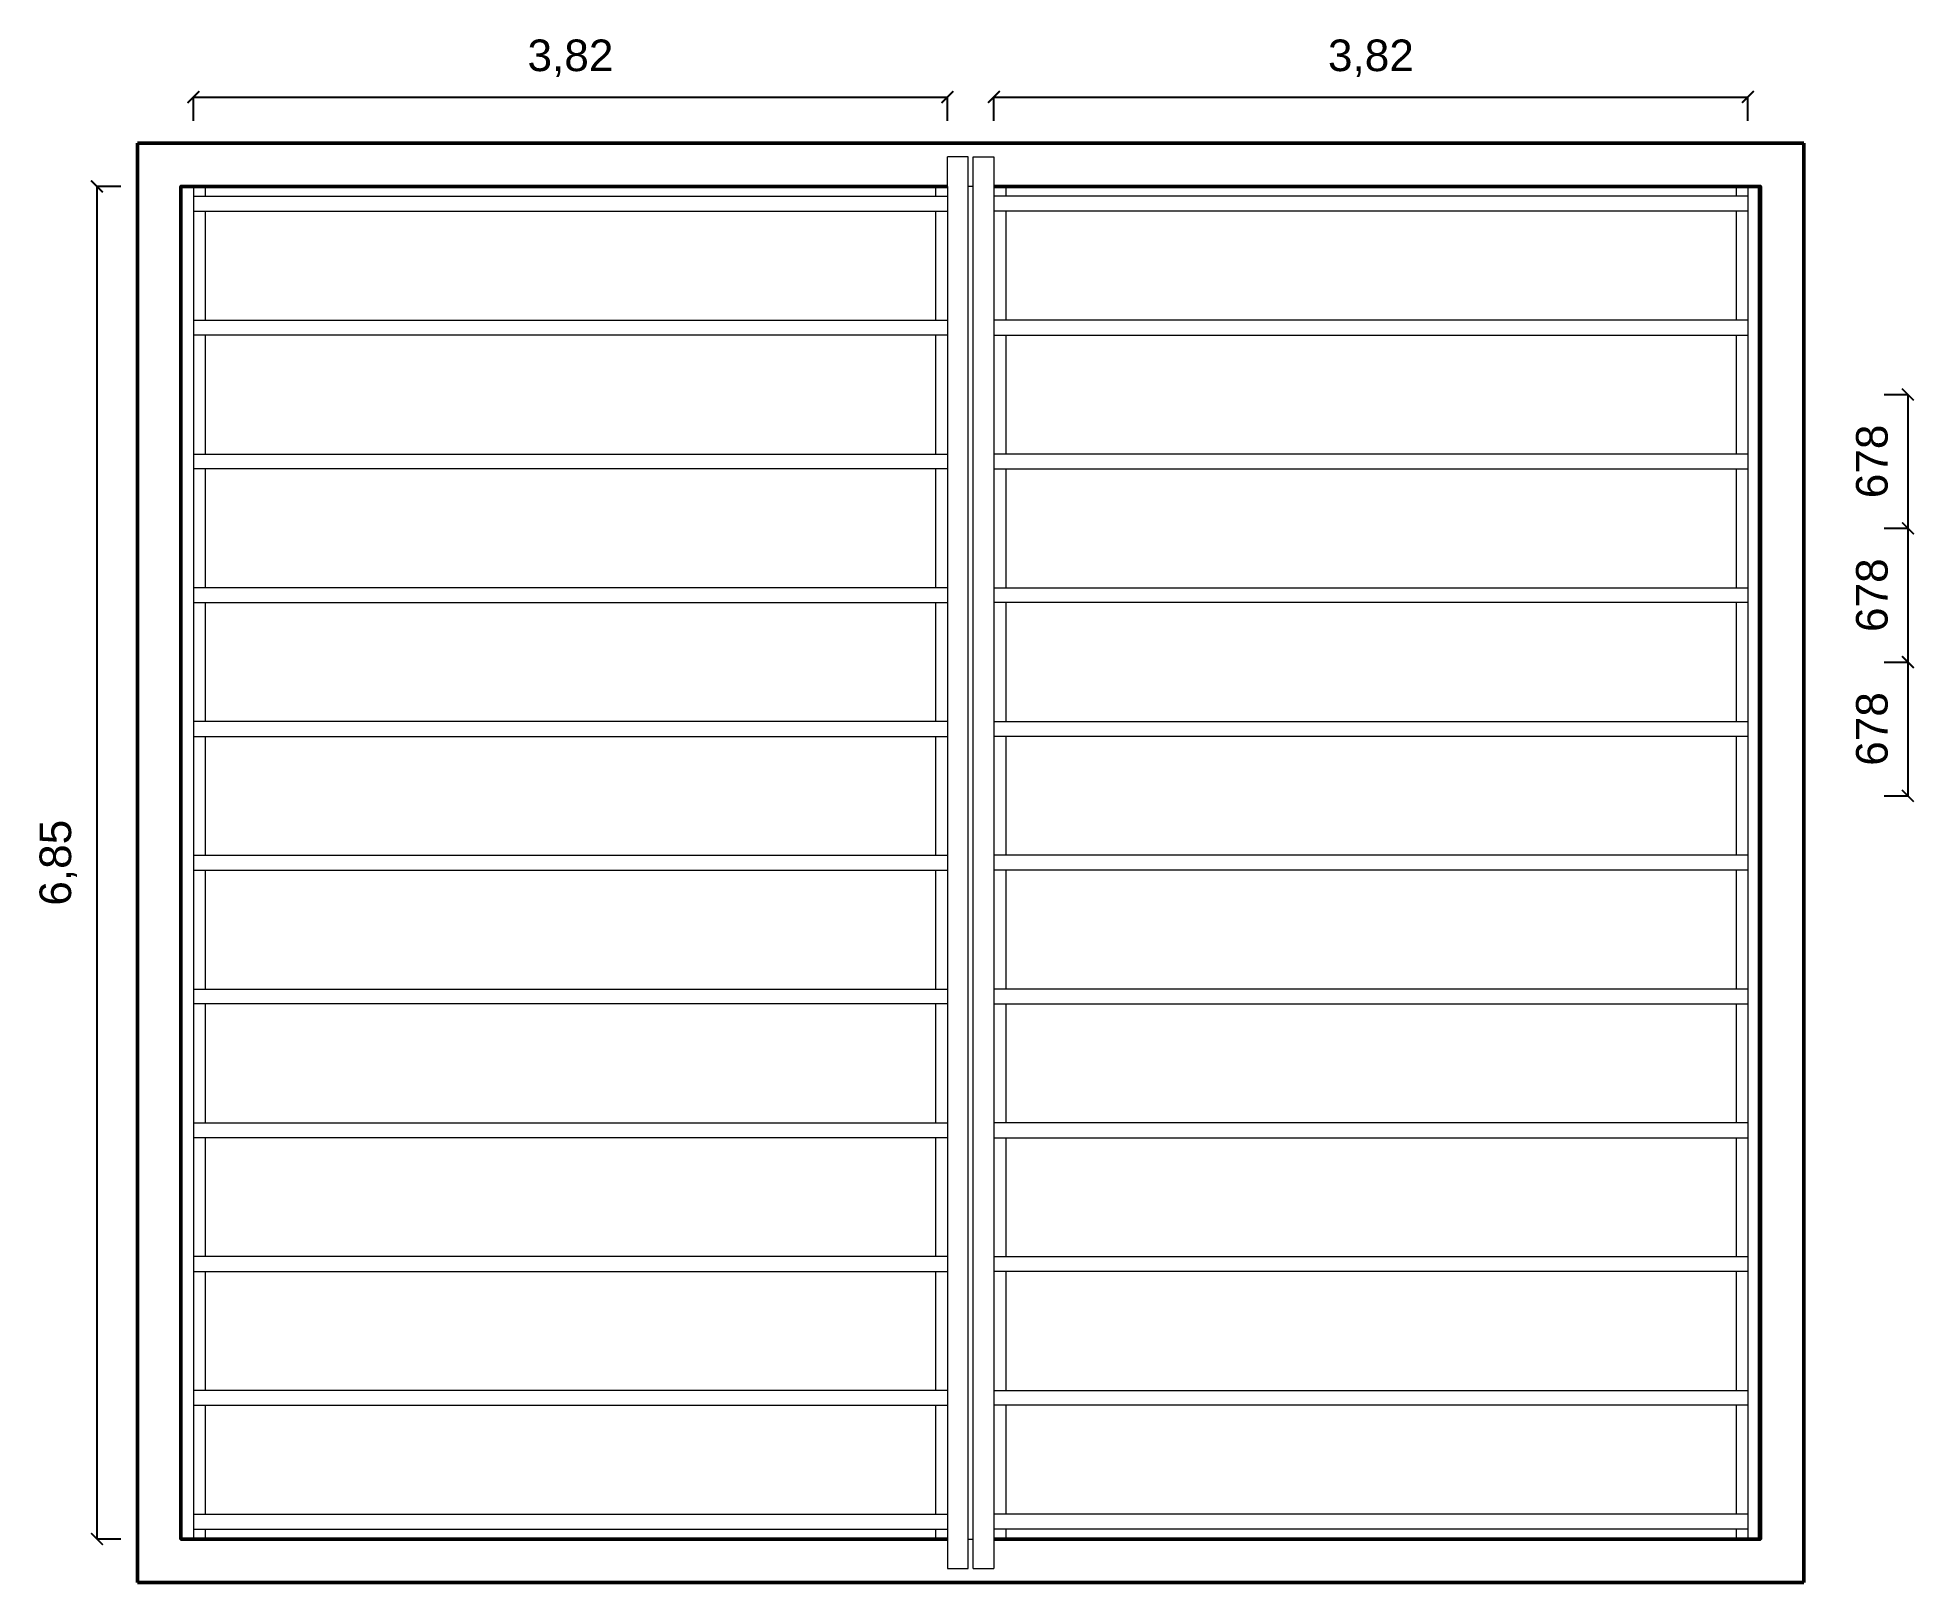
# Model space of a CAD drawing. Header units: millimetres. Extents: x 939 to 10446, y 1972 to 9797.
import ezdxf

# ---------------------------------------------------------------- set-up
doc = ezdxf.new("R2010")
doc.units = ezdxf.units.MM
doc.layers.get('0').update_dxf_attribs({"lineweight": 9})
doc.layers.get('Defpoints').update_dxf_attribs({"lineweight": 9})
doc.styles.get("Standard").update_dxf_attribs({"font": 'arial.ttf'})
doc.dimstyles.new('Mon style', dxfattribs={"dimtxt": 160, "dimasz": 60, "dimexe": 1.25, "dimexo": 0.625, "dimgap": 100, "dimtad": 1, "dimlfac": 0.001, "dimtxsty": 'Standard', "dimblk": 'ARCHTICK', "dimcen": 2.5, "dimadec": 0, "dimazin": 0, "dimtfac": 1, "dimtmove": 0, "dimatfit": 3, "dimfxl": 120, "dimfxlon": 1, "dimarcsym": 0})

# ---------------------------------------------------------------- blocks, each defined once
blk = doc.blocks.new('_ArchTick')
at = {"color": 0, "linetype": 'ByBlock', "const_width": 0.15}
blk.add_lwpolyline([(-0.5, -0.5), (0.5, 0.5)], dxfattribs=at)
blk = doc.blocks.new('*D4')
at = {"color": 0, "lineweight": -2, "transparency": 16777216}
for p, q in [((1728.2, 9375.4), (1728.2, 9496.6)), ((1728.2, 9495.4), (5547.7, 9495.4)), ((5547.7, 9375.4), (5547.7, 9496.6))]:
    blk.add_line(p, q, dxfattribs=at)
at = {"layer": 'Defpoints', "color": 0, "transparency": 16777216}
for p in [(5547.7, 9495.4), (1728.2, 9042.4), (5547.7, 9042.4)]:
    blk.add_point(p, dxfattribs=at)
at = {"color": 0, "lineweight": -2, "transparency": 16777216, "xscale": 60, "yscale": 60, "zscale": 60, "rotation": 180}
blk.add_blockref('_ArchTick', (1728.2, 9495.4), dxfattribs=at)
at = {"color": 0, "lineweight": -2, "transparency": 16777216, "xscale": 60, "yscale": 60, "zscale": 60}
blk.add_blockref('_ArchTick', (5547.7, 9495.4), dxfattribs=at)
at = {"color": 0, "lineweight": 35, "transparency": 16777216, "insert": (3638, 9691.6), "char_height": 160, "attachment_point": 5}
blk.add_mtext('3,82', dxfattribs=at)
blk = doc.blocks.new('*D5')
at = {"color": 0, "lineweight": -2, "transparency": 16777216}
for p, q in [((5782.7, 9375.4), (5782.7, 9496.6)), ((5782.7, 9495.4), (9602.2, 9495.4)), ((9602.2, 9375.4), (9602.2, 9496.6))]:
    blk.add_line(p, q, dxfattribs=at)
at = {"layer": 'Defpoints', "color": 0, "transparency": 16777216}
for p in [(9602.2, 9495.4), (5782.7, 9042.4), (9602.2, 9042.4)]:
    blk.add_point(p, dxfattribs=at)
at = {"color": 0, "lineweight": -2, "transparency": 16777216, "xscale": 60, "yscale": 60, "zscale": 60, "rotation": 180}
blk.add_blockref('_ArchTick', (5782.7, 9495.4), dxfattribs=at)
at = {"color": 0, "lineweight": -2, "transparency": 16777216, "xscale": 60, "yscale": 60, "zscale": 60}
blk.add_blockref('_ArchTick', (9602.2, 9495.4), dxfattribs=at)
at = {"color": 0, "lineweight": 35, "transparency": 16777216, "insert": (7692.5, 9691.6), "char_height": 160, "attachment_point": 5}
blk.add_mtext('3,82', dxfattribs=at)
blk = doc.blocks.new('*D6')
at = {"color": 0, "lineweight": -2, "transparency": 16777216}
for p, q in [((1359.7, 9042.4), (1238.5, 9042.4)), ((1239.7, 9042.4), (1239.7, 2192.4)), ((1359.7, 2192.4), (1238.5, 2192.4))]:
    blk.add_line(p, q, dxfattribs=at)
at = {"layer": 'Defpoints', "color": 0, "transparency": 16777216}
for p in [(1665.2, 9042.4), (1239.7, 2192.4), (1665.2, 2192.4)]:
    blk.add_point(p, dxfattribs=at)
at = {"color": 0, "lineweight": -2, "transparency": 16777216, "xscale": 60, "yscale": 60, "zscale": 60}
for p, rotation in [((1239.7, 9042.4), 90), ((1239.7, 2192.4), 270)]:
    blk.add_blockref('_ArchTick', p, dxfattribs=dict(at, rotation=rotation))
at = {"color": 0, "lineweight": 35, "transparency": 16777216, "insert": (1043.6, 5617.4), "char_height": 160, "attachment_point": 5, "rotation": 90}
blk.add_mtext('6,85', dxfattribs=at)
blk = doc.blocks.new('*D8')
at = {"color": 0, "lineweight": -2, "transparency": 16777216}
for p, q in [((10292.7, 7988.7), (10414, 7988.7)), ((10412.7, 7988.7), (10412.7, 7311.2)), ((10292.7, 7311.2), (10414, 7311.2))]:
    blk.add_line(p, q, dxfattribs=at)
at = {"layer": 'Defpoints', "color": 0, "transparency": 16777216}
for p in [(9542.2, 7988.7), (9542.2, 7311.2), (10412.7, 7311.2)]:
    blk.add_point(p, dxfattribs=at)
at = {"color": 0, "lineweight": -2, "transparency": 16777216, "xscale": 60, "yscale": 60, "zscale": 60}
for p, rotation in [((10412.7, 7988.7), 90), ((10412.7, 7311.2), 270)]:
    blk.add_blockref('_ArchTick', p, dxfattribs=dict(at, rotation=rotation))
at = {"color": 0, "lineweight": 35, "transparency": 16777216, "insert": (10231.1, 7649.9), "char_height": 160, "attachment_point": 5, "rotation": 90}
blk.add_mtext('678', dxfattribs=at)
blk = doc.blocks.new('*D9')
at = {"color": 0, "lineweight": -2, "transparency": 16777216}
for p, q in [((10292.7, 7311.2), (10414, 7311.2)), ((10412.7, 7311.2), (10412.7, 6633.7)), ((10292.7, 6633.7), (10414, 6633.7))]:
    blk.add_line(p, q, dxfattribs=at)
at = {"layer": 'Defpoints', "color": 0, "transparency": 16777216}
for p in [(9542.2, 7311.2), (9542.2, 6633.7), (10412.7, 6633.7)]:
    blk.add_point(p, dxfattribs=at)
at = {"color": 0, "lineweight": -2, "transparency": 16777216, "xscale": 60, "yscale": 60, "zscale": 60}
for p, rotation in [((10412.7, 7311.2), 90), ((10412.7, 6633.7), 270)]:
    blk.add_blockref('_ArchTick', p, dxfattribs=dict(at, rotation=rotation))
at = {"color": 0, "lineweight": 35, "transparency": 16777216, "insert": (10231.1, 6972.4), "char_height": 160, "attachment_point": 5, "rotation": 90}
blk.add_mtext('678', dxfattribs=at)
blk = doc.blocks.new('*D10')
at = {"color": 0, "lineweight": -2, "transparency": 16777216}
for p, q in [((10292.7, 6633.7), (10414, 6633.7)), ((10412.7, 6633.7), (10412.7, 5956.2)), ((10292.7, 5956.2), (10414, 5956.2))]:
    blk.add_line(p, q, dxfattribs=at)
at = {"layer": 'Defpoints', "color": 0, "transparency": 16777216}
for p in [(9542.2, 6633.7), (9542.2, 5956.2), (10412.7, 5956.2)]:
    blk.add_point(p, dxfattribs=at)
at = {"color": 0, "lineweight": -2, "transparency": 16777216, "xscale": 60, "yscale": 60, "zscale": 60}
for p, rotation in [((10412.7, 6633.7), 90), ((10412.7, 5956.2), 270)]:
    blk.add_blockref('_ArchTick', p, dxfattribs=dict(at, rotation=rotation))
at = {"color": 0, "lineweight": 35, "transparency": 16777216, "insert": (10231.1, 6294.9), "char_height": 160, "attachment_point": 5, "rotation": 90}
blk.add_mtext('678', dxfattribs=at)

msp = doc.modelspace()

# ---------------------------------------------------------------- linework, layer by layer
at = {"lineweight": 50}
for p, q in [((1445.206, 9262.418), (9885.206, 9262.418)), ((1445.206, 9262.418), (1445.206, 1972.418)), ((9885.206, 9262.418), (9885.206, 1972.418)), ((1445.206, 1972.418), (9885.206, 1972.418))]:
    msp.add_line(p, q, dxfattribs=at)
for p, q in [((5652.706, 9192.418), (5547.706, 9192.418)), ((5547.706, 9042.418), (5547.706, 9192.418)), ((5652.706, 2042.418), (5652.706, 9192.418)), ((5677.706, 2042.418), (5677.706, 9192.418)), ((5677.706, 9192.418), (5782.706, 9192.418)), ((5782.706, 9192.418), (5782.706, 2042.418)), ((1728.206, 9042.418), (1728.206, 2192.418)), ((1788.206, 9042.418), (1788.206, 8992.418)), ((5487.706, 9042.418), (5487.706, 8992.418)), ((5547.706, 9042.418), (5547.706, 2042.418)), ((5842.706, 9042.418), (5842.706, 8992.418)), ((9542.206, 9042.418), (9542.206, 8992.418)), ((9602.206, 9042.418), (9602.206, 2192.418)), ((9655.206, 2192.418), (9655.206, 9042.418)), ((1728.206, 8992.418), (5547.706, 8992.418)), ((9602.206, 8992.418), (5782.706, 8992.418)), ((1728.206, 8917.418), (5547.706, 8917.418)), ((1788.206, 8917.418), (1788.206, 8364.918)), ((5487.706, 8917.418), (5487.706, 8364.918)), ((9602.206, 8917.418), (5782.706, 8917.418)), ((5842.706, 8917.418), (5842.706, 8364.918)), ((9542.206, 8917.418), (9542.206, 8364.918)), ((1728.206, 8364.918), (5547.706, 8364.918)), ((5547.706, 8289.918), (1728.206, 8289.918)), ((1788.206, 8289.918), (1788.206, 7687.418)), ((5487.706, 8289.918), (5487.706, 7687.418)), ((9602.206, 8364.918), (5782.706, 8364.918)), ((5782.706, 8289.918), (9602.206, 8289.918)), ((5842.706, 8289.918), (5842.706, 7687.418)), ((9542.206, 8289.918), (9542.206, 7687.418)), ((1728.206, 7687.418), (5547.706, 7687.418)), ((5547.706, 7612.418), (1728.206, 7612.418)), ((1788.206, 7612.418), (1788.206, 7009.918)), ((5487.706, 7612.418), (5487.706, 7009.918)), ((9602.206, 7687.418), (5782.706, 7687.418)), ((5782.706, 7612.418), (9602.206, 7612.418)), ((5842.706, 7612.418), (5842.706, 7009.918)), ((9542.206, 7612.418), (9542.206, 7009.918)), ((5547.706, 7009.918), (1728.206, 7009.918)), ((5782.706, 7009.918), (9602.206, 7009.918)), ((1728.206, 6934.918), (5547.706, 6934.918)), ((1788.206, 6934.918), (1788.206, 6332.418)), ((5487.706, 6934.918), (5487.706, 6332.418)), ((9602.206, 6934.918), (5782.706, 6934.918)), ((5842.706, 6934.918), (5842.706, 6332.418)), ((9542.206, 6934.918), (9542.206, 6332.418)), ((5547.706, 6332.418), (1728.206, 6332.418)), ((5782.706, 6332.418), (9602.206, 6332.418)), ((1728.206, 6257.418), (5547.706, 6257.418)), ((1788.206, 6257.418), (1788.206, 5654.918)), ((5487.706, 6257.418), (5487.706, 5654.918)), ((9602.206, 6257.418), (5782.706, 6257.418)), ((5842.706, 6257.418), (5842.706, 5654.918)), ((9542.206, 6257.418), (9542.206, 5654.918)), ((1728.206, 5654.918), (5547.706, 5654.918)), ((9602.206, 5654.918), (5782.706, 5654.918)), ((1728.206, 5579.918), (5547.706, 5579.918)), ((1788.206, 5579.918), (1788.206, 4977.418)), ((5487.706, 5579.918), (5487.706, 4977.418)), ((9602.206, 5579.918), (5782.706, 5579.918)), ((5842.706, 5579.918), (5842.706, 4977.418)), ((9542.206, 5579.918), (9542.206, 4977.418)), ((1728.206, 4977.418), (5547.706, 4977.418)), ((9602.206, 4977.418), (5782.706, 4977.418)), ((5547.706, 4902.418), (1728.206, 4902.418)), ((1788.206, 4902.418), (1788.206, 4299.918)), ((5487.706, 4902.418), (5487.706, 4299.918)), ((5782.706, 4902.418), (9602.206, 4902.418)), ((5842.706, 4902.418), (5842.706, 4299.918)), ((9542.206, 4902.418), (9542.206, 4299.918)), ((1728.206, 4299.918), (5547.706, 4299.918)), ((9602.206, 4299.918), (5782.706, 4299.918)), ((5547.706, 4224.918), (1728.206, 4224.918)), ((1788.206, 4224.918), (1788.206, 3622.418)), ((5487.706, 4224.918), (5487.706, 3622.418)), ((5782.706, 4224.918), (9602.206, 4224.918)), ((5842.706, 4224.918), (5842.706, 3622.418)), ((9542.206, 4224.918), (9542.206, 3622.418)), ((5547.706, 3622.418), (1728.206, 3622.418)), ((1728.206, 3622.418), (1728.206, 3547.418)), ((5782.706, 3622.418), (9602.206, 3622.418)), ((1728.206, 3547.418), (5547.706, 3547.418)), ((1788.206, 3547.418), (1788.206, 2944.918)), ((5487.706, 3547.418), (5487.706, 2944.918)), ((9602.206, 3547.418), (5782.706, 3547.418)), ((5842.706, 3547.418), (5842.706, 2944.918)), ((9542.206, 3547.418), (9542.206, 2944.918)), ((5547.706, 2944.918), (1728.206, 2944.918)), ((1728.206, 2869.918), (5547.706, 2869.918)), ((1788.206, 2869.918), (1788.206, 2317.418)), ((5487.706, 2869.918), (5487.706, 2317.418)), ((5782.706, 2944.918), (9602.206, 2944.918)), ((9602.206, 2869.918), (5782.706, 2869.918)), ((5842.706, 2869.918), (5842.706, 2317.418)), ((9542.206, 2869.918), (9542.206, 2317.418)), ((1728.206, 2317.418), (5547.706, 2317.418)), ((9602.206, 2317.418), (5782.706, 2317.418)), ((1728.206, 2242.418), (5547.706, 2242.418)), ((1788.206, 2242.418), (1788.206, 2192.418)), ((5487.706, 2242.418), (5487.706, 2192.418)), ((9602.206, 2242.418), (5782.706, 2242.418)), ((5842.706, 2242.418), (5842.706, 2192.418)), ((9542.206, 2242.418), (9542.206, 2192.418)), ((5547.706, 2042.418), (5652.706, 2042.418)), ((5677.706, 2042.418), (5782.706, 2042.418))]:
    msp.add_line(p, q)
for points in [[(5547.706, 9042.418), (1665.206, 9042.418), (1665.206, 2192.418), (5547.706, 2192.418)], [(5782.706, 2192.418), (9665.206, 2192.418), (9665.206, 9042.418), (5782.706, 9042.418)]]:
    msp.add_lwpolyline(points, dxfattribs=at)
for points in [[(5677.706, 9042.418), (5652.706, 9042.418)], [(5652.706, 2192.418), (5677.706, 2192.418)]]:
    msp.add_lwpolyline(points)

# ---------------------------------------------------------------- dimensions: what is measured, and where the dimension line sits
at = {"lineweight": 35}
for base, p1, p2, picture, middle in [((5547.706, 9495.399), (1728.206, 9042.418), (5547.706, 9042.418), '*D4', (3637.956, 9691.551)), ((9602.206, 9495.399), (5782.706, 9042.418), (9602.206, 9042.418), '*D5', (7692.456, 9691.551))]:
    dim = msp.add_linear_dim(base=base, p1=p1, p2=p2, dimstyle='Mon style', dxfattribs=at)
    dim.commit()
    dim.dimension.update_dxf_attribs({"geometry": picture, "text_midpoint": middle})
dim = msp.add_linear_dim(base=(1239.707, 2192.418), p1=(1665.206, 9042.418), p2=(1665.206, 2192.418), angle=90, dimstyle='Mon style', dxfattribs=at)
dim.commit()
dim.dimension.update_dxf_attribs({"geometry": '*D6', "text_midpoint": (1043.554, 5617.418)})
for base, p1, p2, picture, middle in [((10412.744716436, 7311.167967889), (9542.205619687, 7988.667967889), (9542.205619687, 7311.167967889), '*D8', (10231.053038401, 7649.917967889)), ((10412.744716436, 6633.667967889), (9542.205619687, 7311.167967889), (9542.205619687, 6633.667967889), '*D9', (10231.053038401, 6972.417967889)), ((10412.744716436, 5956.167967889), (9542.205619687, 6633.667967889), (9542.205619687, 5956.167967889), '*D10', (10231.053038401, 6294.917967889))]:
    dim = msp.add_linear_dim(base=base, p1=p1, p2=p2, angle=90, dimstyle='Mon style', override={"dimdec": 0, "dimlfac": 1}, dxfattribs=at)
    dim.commit()
    dim.dimension.update_dxf_attribs({"geometry": picture, "text_midpoint": middle})

doc.saveas('drawing.dxf')
